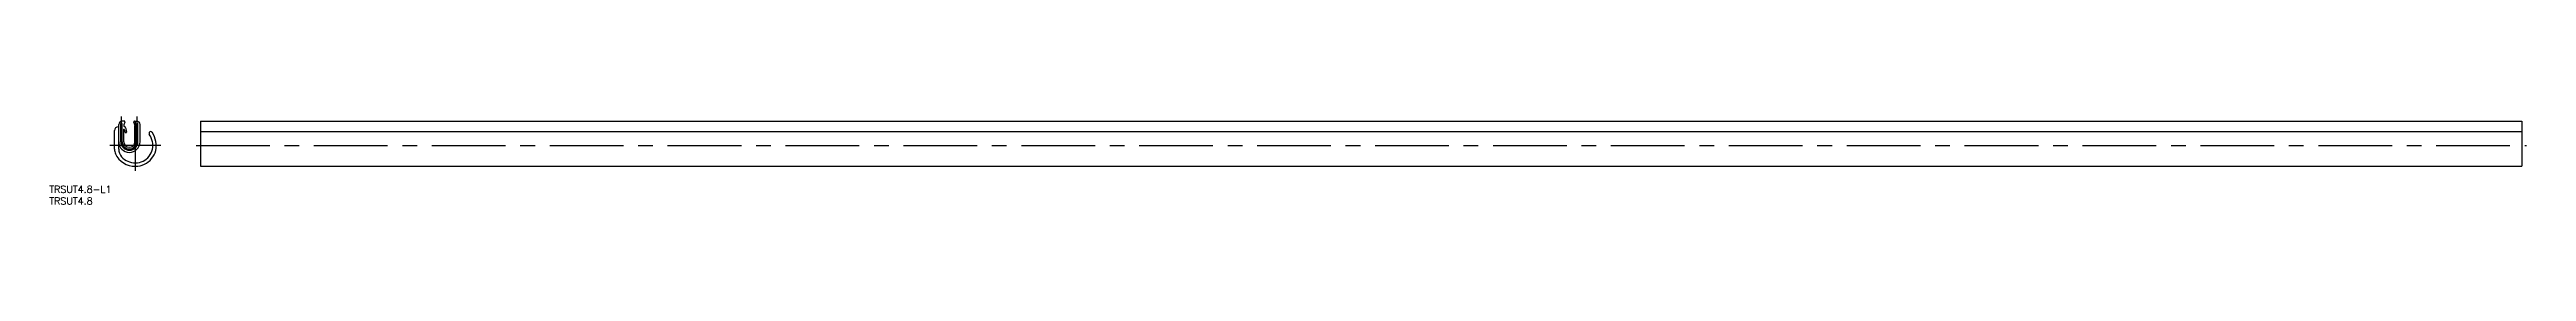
# Model space of a CAD drawing. Extents: x -34 to 1033, y -27 to 11.
import ezdxf

# ---------------------------------------------------------------- set-up
doc = ezdxf.new("R2010")
doc.units = 0
doc.linetypes.add('CENTER', pattern=[50.8, 31.75, -6.35, 6.35, -6.35])
doc.layers.get('0').update_dxf_attribs({"linetype": 'CONTINUOUS'})
doc.layers.add('CENTER', color=1, linetype='CENTER')
doc.styles.get("Standard").update_dxf_attribs({"font": 'txt.shx', "height": 3, "bigfont": 'bigfont.shx'})

# ---------------------------------------------------------------- blocks, each defined once
blk = doc.blocks.new('*U3')
at = {"color": 7, "linetype": 'CONTINUOUS'}
blk.add_text('TRSUT4.8-L1', height=3, dxfattribs=at).set_placement((-34.5, -22.1))
blk = doc.blocks.new('*U4')
at = {"color": 7, "linetype": 'CONTINUOUS'}
blk.add_text('TRSUT4.8', height=3, dxfattribs=at).set_placement((-34.5, -27.1))

msp = doc.modelspace()

# ---------------------------------------------------------------- linework, layer by layer
at = {"color": 7, "linetype": 'CONTINUOUS'}
for p, q in [((-6.4, -3.2), (-6.4, 4.9)), ((-4.6, 6.4), (-4.9, 6.4)), ((-4.6, 0), (-4.6, 7.4)), ((-4.6, -3.2), (-4.6, 6.4)), ((-3.7, 0), (-3.7, 7.9)), ((-3.1, 7.9), (-3.7, 7.9)), ((-2.1, 8.9), (-3.1, 8.9)), ((-3.1, 0), (-3.1, 7.9)), ((-2.4, 0), (-2.4, 5.5)), ((2.1, 8.9), (3.1, 8.9)), ((2.4, 0), (2.4, 6.9)), ((2.4, 0), (2.4, 5.5)), ((3.1, 7.9), (3.7, 7.9)), ((3.1, 0), (3.1, 7.9)), ((3.7, 0), (3.7, 7.9)), ((4.6, 0), (4.6, 7.4)), ((30.7, 8.9), (1030.7, 8.9)), ((30.7, 8.9), (30.7, -10.6)), ((30.7, 4.4), (1030.7, 4.4)), ((1030.7, 8.9), (1030.7, -10.6)), ((30.7, -10.6), (1030.7, -10.6))]:
    msp.add_line(p, q, dxfattribs=at)
for centre, radius, start, end in [((-4.9, 4.9), 1.5, 90, 180), ((-3.1, 7.4), 1.5, 90, 180), ((0, 0), 4.6, 180, 0), ((0, 0), 3.7, 180, 0), ((0, 0), 3.7, 180, 0), ((0, 0), 3.1, 180, 0), ((6, 5.3), 8.58, 158.1048, 169.5705), ((-1.9, 6.9), 0.5, 180, 220.7151), ((-2.4, 5.5), 0.05, 35.6652, 180), ((0, 0), 2.4, 180, 0), ((-3.8, 4.4), 2.65, 355.686, 54.2961), ((-3.4, 4.2), 1.64, 359.8526, 48.6873), ((-2.2, 8.7), 0.25, 335.2971, 85.468), ((-1.5, 4.2), 0.285, 179.8526, 355.686), ((2.2, 8.7), 0.25, 94.532, 204.7029), ((-6, 5.3), 8.58, 10.4295, 21.8952), ((2.6, -1.6), 7.5, 270, 12.9351), ((2.6, -1.6), 9, 270.1772, 11.0477), ((3.1, 7.4), 1.5, 0, 90), ((9.2, 3.6), 0.76, 34.3001, 214.582), ((1.1, -2), 9.09, 12.9351, 34.582), ((1, -1.9), 10.6, 11.0477, 34.3001), ((-1.4, -3.2), 5, 180, 203.836), ((2.3, -1.5), 9.07, 203.836, 271.9499), ((0.4, -3.2), 5, 180, 221.5874), ((2.3, -1.5), 7.57, 221.5874, 272.1257)]:
    msp.add_arc(centre, radius, start, end, dxfattribs=at)
at = {"layer": 'CENTER', "color": 1, "linetype": 'CENTER'}
for p, q in [((-3.4, 0), (-3.4, 10.9)), ((3.4, 0), (3.4, 10.9)), ((2.6, -12.6), (2.6, 8.4)), ((13.6, -1.6), (-8.4, -1.6)), ((28.7, -1.6), (1032.7, -1.6))]:
    msp.add_line(p, q, dxfattribs=at)
msp.add_arc((0, 0), 3.4, 180, 0, dxfattribs=at)

# ---------------------------------------------------------------- block references
at = {"color": 7, "linetype": 'CONTINUOUS'}
for name in ['*U3', '*U4']:
    msp.add_blockref(name, (0, 0), dxfattribs=at)

doc.saveas('drawing.dxf')
